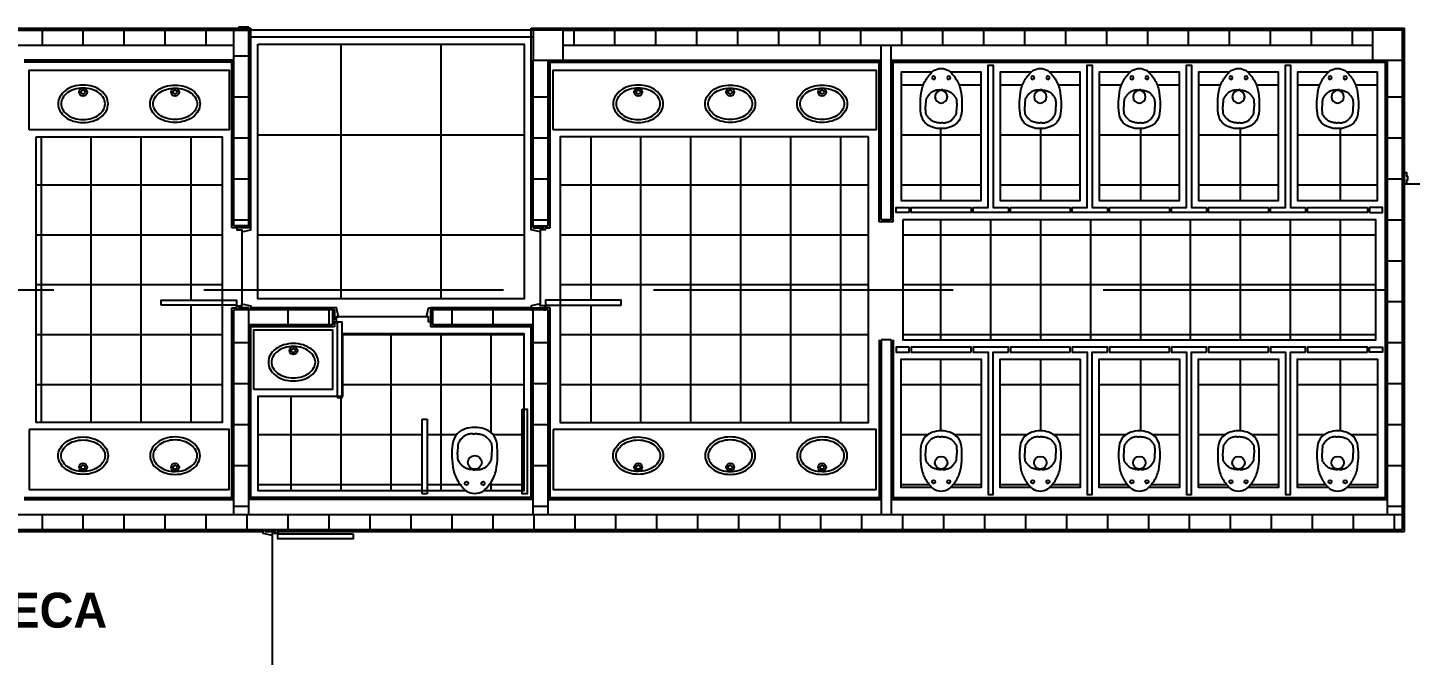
# Model space of a CAD drawing. Extents: x 2217 to 2324, y 363 to 419.
# Drawn here: x 2279.86 to 2293.7, y 370.79 to 377.07 of the extents above; entities that cross this region are included whole.
import ezdxf

# ---------------------------------------------------------------- set-up
doc = ezdxf.new("R2010")
doc.units = 0
doc.header["$LTSCALE"] = 12
doc.header["$MEASUREMENT"] = 0
doc.linetypes.add('HIDDEN', pattern=[0.375, 0.25, -0.125])
doc.layers.get('0').update_dxf_attribs({"linetype": 'CONTINUOUS'})
for name, color, linetype in [('10-SANITARIOS', 2, 'CONTINUOUS'), ('ANAQUELES', 2, 'CONTINUOUS'), ('ESTRUCTURA', 7, 'CONTINUOUS'), ('MURO-INT', 4, 'CONTINUOUS'), ('NOMBRES3', 3, 'CONTINUOUS'), ('PROYECCIÓN', 4, 'HIDDEN'), ('PUERTAS', 2, 'CONTINUOUS'), ('SOLADO', 8, 'CONTINUOUS'), ('TABIQUES', 2, 'CONTINUOUS')]:
    doc.layers.add(name, color=color, linetype=linetype)
doc.styles.add('NOMBRES3', font='cityb___.ttf')
pattern_1 = [(90, (0, 0), (-0.41, 3e-17), [])]

# ---------------------------------------------------------------- blocks, each defined once
blk = doc.blocks.new('SAPLS507')
blk.add_lwpolyline([(0, -0.585, 0.193023), (0.137, -0.535, 0.145572), (0.172, -0.456, 0.077711), (0.165, -0.255, 0.087544), (0.125, -0.161, 0.055228), (0.065, -0.091, 0.090627), (0, -0.072, 0.091051), (-0.065, -0.091, 0.055228), (-0.126, -0.161, 0.087544), (-0.165, -0.255, 0.077711), (-0.172, -0.456, 0.145572), (-0.137, -0.535, 0.193023), (0, -0.585, 61.25604)], format="xyb", close=True)
at = {"color": 30}
for points in [[(-0.015, -0.256), (-0.033, -0.258, 0.028747), (-0.061, -0.265, 0.052421), (-0.075, -0.272, 0.050041), (-0.092, -0.284, 0.040538), (-0.109, -0.303, 0.036304), (-0.124, -0.325, 0.08346), (-0.129, -0.336, 0.024812), (-0.13, -0.346, 0.009631), (-0.132, -0.373, 0.014344), (-0.132, -0.382, 0.009208), (-0.132, -0.396)], [(0.015, -0.256), (0.033, -0.258, -0.028747), (0.061, -0.265, -0.052421), (0.075, -0.272, -0.050041), (0.092, -0.284, -0.040538), (0.109, -0.303, -0.036304), (0.125, -0.325, -0.08346), (0.129, -0.336, -0.024812), (0.13, -0.346, -0.009631), (0.132, -0.373, -0.014344), (0.133, -0.382, -0.009208), (0.132, -0.396)], [(-0.015, -0.536), (-0.033, -0.535, -0.028747), (-0.061, -0.527, -0.052421), (-0.075, -0.521, -0.050041), (-0.092, -0.508, -0.040538), (-0.109, -0.49, -0.036304), (-0.124, -0.468, -0.08346), (-0.129, -0.457, -0.024812), (-0.13, -0.446, -0.009631), (-0.132, -0.42, -0.014344), (-0.132, -0.411, -0.009208), (-0.132, -0.396)], [(0.015, -0.536), (0.033, -0.535, 0.028747), (0.061, -0.527, 0.052421), (0.075, -0.521, 0.050041), (0.092, -0.508, 0.040538), (0.109, -0.49, 0.036304), (0.125, -0.468, 0.08346), (0.129, -0.457, 0.024812), (0.13, -0.446, 0.009631), (0.132, -0.42, 0.014344), (0.133, -0.411, 0.009208), (0.132, -0.396)]]:
    blk.add_lwpolyline(points, format="xyb", dxfattribs=at)
for points in [[(-0.015, -0.256), (0, -0.256)], [(0.015, -0.256), (0, -0.256)], [(-0.015, -0.536), (0, -0.536)], [(0.015, -0.536), (0, -0.536)]]:
    blk.add_lwpolyline(points, dxfattribs=at)
for centre, radius in [((-0.064, -0.152), 0.0141), ((0.064, -0.152), 0.0141), ((0, -0.314), 0.0535)]:
    blk.add_circle(centre, radius, dxfattribs=at)
blk = doc.blocks.new('P80I')
at = {"layer": 'PUERTAS'}
blk.add_line((0.78, 0.02), (0.02, 0.02), dxfattribs=at)
for points in [[(0.025, 0.83), (0.075, 0.83), (0.075, 0.075), (0.025, 0.075)], [(-0.02, -0.05), (0, -0.05), (0, 0.05), (-0.02, 0.05), (-0.02, 0.07), (0.02, 0.07), (0.02, 0.02), (0.04, 0.02), (0.02, -0.07), (-0.02, -0.07)], [(0.82, -0.05), (0.8, -0.05), (0.8, 0.05), (0.82, 0.05), (0.82, 0.07), (0.78, 0.07), (0.78, 0.02), (0.76, 0.02), (0.78, -0.07), (0.82, -0.07)]]:
    blk.add_lwpolyline(points, close=True, dxfattribs=at)
blk.add_circle((0.02, 0.075), 0.005, dxfattribs=at)

msp = doc.modelspace()

# ---------------------------------------------------------------- hatches: boundary and pattern name
at = {"layer": 'MURO-INT'}
h = msp.add_hatch(dxfattribs=at)
h.set_pattern_fill('_U', color=2, scale=0.41, style=0, pattern_type=0)
h.set_pattern_definition([(0, (0, 0), (0, 0.41), [])])
h.paths.add_polyline_path([(2293.621, 376.749), (2293.471, 376.749), (2293.471, 372.199), (2293.621, 372.199)])
h.paths.add_polyline_path([(2285.071, 376.749), (2284.921, 376.749), (2284.921, 375.089), (2285.071, 375.089)])
h.paths.add_polyline_path([(2285.071, 374.249), (2284.921, 374.249), (2284.921, 372.199), (2285.071, 372.199)])
h.paths.add_polyline_path([(2282.078, 377.049), (2281.928, 377.049), (2281.928, 375.089), (2282.078, 375.089)])
h.paths.add_polyline_path([(2282.078, 374.249), (2281.928, 374.249), (2281.928, 372.199), (2282.078, 372.199)])
h.paths.add_polyline_path([(2276.746, 376.749), (2276.596, 376.749), (2276.596, 372.199), (2276.746, 372.199)])
h = msp.add_hatch(dxfattribs=at)
h.set_pattern_fill('_U', color=2, scale=0.41, angle=90, style=0, pattern_type=0)
h.set_pattern_definition(pattern_1)
h.paths.add_polyline_path([(2281.928, 377.049), (2276.821, 377.049), (2276.821, 376.899), (2281.928, 376.899)])
h = msp.add_hatch(dxfattribs=at)
h.set_pattern_fill('_U', color=2, scale=0.41, angle=90, style=0, pattern_type=0)
h.set_pattern_definition([(270, (16.8, 753.7983), (-0.41, -3e-17), [])])
h.paths.add_polyline_path([(2293.321, 376.899), (2285.221, 376.899), (2285.221, 377.049), (2289.405, 377.049), (2293.321, 377.049)])
h = msp.add_hatch(dxfattribs=at)
h.set_pattern_fill('_U', color=2, scale=0.41, angle=90, style=0, pattern_type=0)
h.set_pattern_definition(pattern_1)
h.paths.add_polyline_path([(2284.921, 374.249), (2284.901, 374.249), (2283.915, 374.249), (2283.915, 374.099), (2284.921, 374.099)])
h.paths.add_polyline_path([(2282.915, 374.249), (2282.078, 374.249), (2282.078, 374.099), (2282.915, 374.099)])
h = msp.add_hatch(dxfattribs=at)
h.set_pattern_fill('_U', color=2, scale=0.41, angle=90, style=0, pattern_type=0)
h.set_pattern_definition(pattern_1)
h.paths.add_polyline_path([(2293.621, 372.199), (2276.596, 372.199), (2276.596, 372.049), (2282.221, 372.049), (2282.221, 372.079), (2282.321, 372.079), (2282.321, 372.049), (2282.991, 372.049), (2293.621, 372.049)])
at = {"layer": 'SOLADO'}
h = msp.add_hatch(dxfattribs=at)
h.set_pattern_fill('_U', color=256, angle=90, style=0, double=1, pattern_type=0)
h.set_pattern_definition([(90, (0, 0), (-1, 6e-17), []), (180, (0, 0), (-1e-16, -1), [])])
h.paths.add_polyline_path([(2284.831, 376.909), (2282.168, 376.909), (2282.168, 374.359), (2284.831, 374.359)])
h = msp.add_hatch(dxfattribs=at)
h.set_pattern_fill('_U', color=256, scale=0.5, angle=90, style=0, double=1, pattern_type=0)
h.set_pattern_definition([(90, (0, 0), (-0.5, 3e-17), []), (180, (0, 0), (-6e-17, -0.5), [])])
h.paths.add_polyline_path([(2278.64, 373.754), (2277.838, 373.754), (2277.838, 372.469), (2278.147, 372.469, -0.044292), (2278.091, 372.536, -0.087544), (2278.045, 372.647, -0.076518), (2278.036, 372.88, -0.150805), (2278.078, 372.976, -0.192995), (2278.239, 373.035, -0.192995), (2278.4, 372.976, -0.150805), (2278.442, 372.88, -0.076518), (2278.433, 372.647, -0.087544), (2278.387, 372.536, -0.044292), (2278.331, 372.469), (2278.64, 372.469)])
h.paths.add_polyline_path([(2277.648, 373.754), (2276.846, 373.754), (2276.846, 372.469), (2277.155, 372.469, -0.044292), (2277.1, 372.536, -0.087544), (2277.053, 372.647, -0.076518), (2277.044, 372.88, -0.150805), (2277.086, 372.976, -0.192995), (2277.247, 373.035, -0.192995), (2277.409, 372.976, -0.150805), (2277.45, 372.88, -0.076518), (2277.442, 372.647, -0.087544), (2277.395, 372.536, -0.044292), (2277.339, 372.469), (2277.648, 372.469)])
h.paths.add_polyline_path([(2279.631, 373.754), (2278.83, 373.754), (2278.83, 372.469), (2279.138, 372.469, -0.044292), (2279.083, 372.536, -0.087544), (2279.036, 372.647, -0.076518), (2279.028, 372.88, -0.150805), (2279.069, 372.976, -0.192995), (2279.231, 373.035, -0.192995), (2279.392, 372.976, -0.150805), (2279.433, 372.88, -0.076518), (2279.425, 372.647, -0.087544), (2279.378, 372.536, -0.044292), (2279.323, 372.469), (2279.631, 372.469)])
h.paths.add_polyline_path([(2281.808, 374.294), (2281.198, 374.294), (2281.198, 374.344), (2281.808, 374.344), (2281.808, 375.979), (2279.948, 375.979), (2279.948, 373.119), (2281.808, 373.119)])
h.paths.add_polyline_path([(2284.831, 374.009), (2283.015, 374.009), (2283.015, 373.369), (2282.96, 373.369), (2282.96, 373.379), (2282.168, 373.379), (2282.168, 372.439), (2283.812, 372.439), (2283.812, 373.152), (2283.862, 373.152), (2283.862, 372.439), (2284.245, 372.439, -0.050532), (2284.174, 372.522, -0.087544), (2284.123, 372.644, -0.076518), (2284.114, 372.901, -0.150805), (2284.159, 373.007, -0.192995), (2284.337, 373.071, -0.192995), (2284.514, 373.007, -0.150805), (2284.56, 372.901, -0.076518), (2284.55, 372.644, -0.087544), (2284.499, 372.522, -0.050532), (2284.428, 372.439), (2284.812, 372.439), (2284.812, 373.252), (2284.831, 373.252)])
h.paths.add_polyline_path([(2288.276, 375.979), (2285.191, 375.979), (2285.191, 374.344), (2285.801, 374.344), (2285.801, 374.294), (2285.191, 374.294), (2285.191, 373.119), (2288.276, 373.119)])
h.paths.add_polyline_path([(2293.351, 375.154), (2288.623, 375.154), (2288.623, 373.944), (2293.351, 373.944)])
h.paths.add_polyline_path([(2289.405, 376.629), (2289.096, 376.629, -0.044292), (2289.152, 376.562, -0.087544), (2289.198, 376.451, -0.076518), (2289.207, 376.218, -0.150805), (2289.165, 376.122, -0.192995), (2289.004, 376.063, -0.192995), (2288.843, 376.122, -0.150805), (2288.801, 376.218, -0.076518), (2288.81, 376.451, -0.087544), (2288.856, 376.562, -0.044292), (2288.912, 376.629), (2288.603, 376.629), (2288.603, 375.344), (2289.405, 375.344)])
h.paths.add_polyline_path([(2290.396, 376.629), (2290.088, 376.629, -0.044292), (2290.143, 376.562, -0.087544), (2290.19, 376.451, -0.076518), (2290.199, 376.218, -0.150805), (2290.157, 376.122, -0.192995), (2289.996, 376.063, -0.192995), (2289.834, 376.122, -0.150805), (2289.793, 376.218, -0.076518), (2289.801, 376.451, -0.087544), (2289.848, 376.562, -0.044292), (2289.904, 376.629), (2289.595, 376.629), (2289.595, 375.344), (2290.396, 375.344)])
h.paths.add_polyline_path([(2291.388, 376.629), (2291.079, 376.629, -0.044292), (2291.135, 376.562, -0.087544), (2291.182, 376.451, -0.076518), (2291.19, 376.218, -0.150805), (2291.149, 376.122, -0.192995), (2290.987, 376.063, -0.192995), (2290.826, 376.122, -0.150805), (2290.784, 376.218, -0.076518), (2290.793, 376.451, -0.087544), (2290.84, 376.562, -0.044292), (2290.895, 376.629), (2290.586, 376.629), (2290.586, 375.344), (2291.388, 375.344)])
h.paths.add_polyline_path([(2292.38, 376.629), (2292.071, 376.629, -0.044292), (2292.127, 376.562, -0.087544), (2292.173, 376.451, -0.076518), (2292.182, 376.218, -0.150805), (2292.14, 376.122, -0.192995), (2291.979, 376.063, -0.192995), (2291.818, 376.122, -0.150805), (2291.776, 376.218, -0.076518), (2291.785, 376.451, -0.087544), (2291.831, 376.562, -0.044292), (2291.887, 376.629), (2291.578, 376.629), (2291.578, 375.344), (2292.38, 375.344)])
h.paths.add_polyline_path([(2293.371, 376.629), (2293.063, 376.629, -0.044292), (2293.118, 376.562, -0.087544), (2293.165, 376.451, -0.076518), (2293.174, 376.218, -0.150805), (2293.132, 376.122, -0.192995), (2292.971, 376.063, -0.192995), (2292.809, 376.122, -0.150805), (2292.768, 376.218, -0.076518), (2292.776, 376.451, -0.087544), (2292.823, 376.562, -0.044292), (2292.879, 376.629), (2292.57, 376.629), (2292.57, 375.344), (2293.371, 375.344)])
h.paths.add_polyline_path([(2292.38, 373.754), (2291.578, 373.754), (2291.578, 372.469), (2291.887, 372.469, -0.044292), (2291.831, 372.536, -0.087544), (2291.785, 372.647, -0.076518), (2291.776, 372.88, -0.150805), (2291.818, 372.976, -0.192995), (2291.979, 373.035, -0.192995), (2292.14, 372.976, -0.150805), (2292.182, 372.88, -0.076518), (2292.173, 372.647, -0.087544), (2292.127, 372.536, -0.044292), (2292.071, 372.469), (2292.38, 372.469)])
h.paths.add_polyline_path([(2293.371, 373.754), (2292.57, 373.754), (2292.57, 372.469), (2292.879, 372.469, -0.044292), (2292.823, 372.536, -0.087544), (2292.776, 372.647, -0.076518), (2292.768, 372.88, -0.150805), (2292.809, 372.976, -0.192995), (2292.971, 373.035, -0.192995), (2293.132, 372.976, -0.150805), (2293.174, 372.88, -0.076518), (2293.165, 372.647, -0.087544), (2293.118, 372.536, -0.044292), (2293.063, 372.469), (2293.371, 372.469)])
h.paths.add_polyline_path([(2291.388, 373.754), (2290.586, 373.754), (2290.586, 372.469), (2290.895, 372.469, -0.044292), (2290.84, 372.536, -0.087544), (2290.793, 372.647, -0.076518), (2290.784, 372.88, -0.150805), (2290.826, 372.976, -0.192995), (2290.987, 373.035, -0.192995), (2291.149, 372.976, -0.150805), (2291.19, 372.88, -0.076518), (2291.182, 372.647, -0.087544), (2291.135, 372.536, -0.044292), (2291.079, 372.469), (2291.388, 372.469)])
h.paths.add_polyline_path([(2290.396, 373.754), (2289.595, 373.754), (2289.595, 372.469), (2289.904, 372.469, -0.044292), (2289.848, 372.536, -0.087544), (2289.801, 372.647, -0.076518), (2289.793, 372.88, -0.150805), (2289.834, 372.976, -0.192995), (2289.996, 373.035, -0.192995), (2290.157, 372.976, -0.150805), (2290.199, 372.88, -0.076518), (2290.19, 372.647, -0.087544), (2290.143, 372.536, -0.044292), (2290.088, 372.469), (2290.396, 372.469)])
h.paths.add_polyline_path([(2289.405, 373.754), (2288.603, 373.754), (2288.603, 372.469), (2288.912, 372.469, -0.044292), (2288.856, 372.536, -0.087544), (2288.81, 372.647, -0.076518), (2288.801, 372.88, -0.150805), (2288.843, 372.976, -0.192995), (2289.004, 373.035, -0.192995), (2289.165, 372.976, -0.150805), (2289.207, 372.88, -0.076518), (2289.198, 372.647, -0.087544), (2289.152, 372.536, -0.044292), (2289.096, 372.469), (2289.405, 372.469)])

# ---------------------------------------------------------------- linework, layer by layer
at = {"color": 30}
for points in [[(2280.418, 376.469, 0.075373), (2280.328, 376.455, 0.085733), (2280.259, 376.42, 0.106084), (2280.212, 376.365, 0.12693), (2280.198, 376.311, 0.12693), (2280.212, 376.257, 0.106084), (2280.259, 376.203, 0.085733), (2280.328, 376.167, 0.075373), (2280.418, 376.154, 0.075373), (2280.508, 376.167, 0.085733), (2280.577, 376.203, 0.106084), (2280.624, 376.257, 0.12693), (2280.638, 376.311, 0.12693), (2280.624, 376.365, 0.106084), (2280.577, 376.42, 0.085733), (2280.508, 376.455, 0.075373)], [(2281.339, 376.469, -0.075373), (2281.428, 376.455, -0.085733), (2281.497, 376.42, -0.106084), (2281.545, 376.365, -0.12693), (2281.559, 376.311, -0.12693), (2281.545, 376.257, -0.106084), (2281.497, 376.203, -0.085733), (2281.428, 376.167, -0.075373), (2281.339, 376.154, -0.075373), (2281.249, 376.167, -0.085733), (2281.18, 376.203, -0.106084), (2281.132, 376.257, -0.12693), (2281.118, 376.311, -0.12693), (2281.132, 376.365, -0.106084), (2281.18, 376.42, -0.085733), (2281.249, 376.455, -0.075373)], [(2285.973, 376.469, 0.075373), (2285.883, 376.455, 0.085733), (2285.814, 376.42, 0.106084), (2285.766, 376.365, 0.12693), (2285.752, 376.311, 0.12693), (2285.766, 376.257, 0.106084), (2285.814, 376.203, 0.085733), (2285.883, 376.167, 0.075373), (2285.973, 376.154, 0.075373), (2286.062, 376.167, 0.085733), (2286.131, 376.203, 0.106084), (2286.179, 376.257, 0.12693), (2286.193, 376.311, 0.12693), (2286.179, 376.365, 0.106084), (2286.131, 376.42, 0.085733), (2286.062, 376.455, 0.075373)], [(2286.893, 376.469, -0.075373), (2286.983, 376.455, -0.085733), (2287.052, 376.42, -0.106084), (2287.099, 376.365, -0.12693), (2287.113, 376.311, -0.12693), (2287.099, 376.257, -0.106084), (2287.052, 376.203, -0.085733), (2286.983, 376.167, -0.075373), (2286.893, 376.154, -0.075373), (2286.803, 376.167, -0.085733), (2286.734, 376.203, -0.106084), (2286.687, 376.257, -0.12693), (2286.673, 376.311, -0.12693), (2286.687, 376.365, -0.106084), (2286.734, 376.42, -0.085733), (2286.803, 376.455, -0.075373)], [(2287.813, 376.469, -0.075373), (2287.903, 376.455, -0.085733), (2287.972, 376.42, -0.106084), (2288.02, 376.365, -0.12693), (2288.034, 376.311, -0.12693), (2288.02, 376.257, -0.106084), (2287.972, 376.203, -0.085733), (2287.903, 376.167, -0.075373), (2287.813, 376.154, -0.075373), (2287.724, 376.167, -0.085733), (2287.654, 376.203, -0.106084), (2287.607, 376.257, -0.12693), (2287.593, 376.311, -0.12693), (2287.607, 376.365, -0.106084), (2287.654, 376.42, -0.085733), (2287.724, 376.455, -0.075373)], [(2282.522, 373.881, 0.075373), (2282.432, 373.868, 0.085733), (2282.363, 373.832, 0.106084), (2282.316, 373.778, 0.12693), (2282.302, 373.724, 0.12693), (2282.316, 373.669, 0.106084), (2282.363, 373.615, 0.085733), (2282.432, 373.58, 0.075373), (2282.522, 373.566, 0.075373), (2282.612, 373.58, 0.085733), (2282.681, 373.615, 0.106084), (2282.728, 373.669, 0.12693), (2282.742, 373.724, 0.12693), (2282.728, 373.778, 0.106084), (2282.681, 373.832, 0.085733), (2282.612, 373.868, 0.075373)], [(2280.418, 372.63, -0.075373), (2280.328, 372.643, -0.085733), (2280.259, 372.679, -0.106084), (2280.212, 372.733, -0.12693), (2280.198, 372.787, -0.12693), (2280.212, 372.841, -0.106084), (2280.259, 372.896, -0.085733), (2280.328, 372.931, -0.075373), (2280.418, 372.945, -0.075373), (2280.508, 372.931, -0.085733), (2280.577, 372.896, -0.106084), (2280.624, 372.841, -0.12693), (2280.638, 372.787, -0.12693), (2280.624, 372.733, -0.106084), (2280.577, 372.679, -0.085733), (2280.508, 372.643, -0.075373)], [(2281.339, 372.63, 0.075373), (2281.428, 372.643, 0.085733), (2281.497, 372.679, 0.106084), (2281.545, 372.733, 0.12693), (2281.559, 372.787, 0.12693), (2281.545, 372.841, 0.106084), (2281.497, 372.896, 0.085733), (2281.428, 372.931, 0.075373), (2281.339, 372.945, 0.075373), (2281.249, 372.931, 0.085733), (2281.18, 372.896, 0.106084), (2281.132, 372.841, 0.12693), (2281.118, 372.787, 0.12693), (2281.132, 372.733, 0.106084), (2281.18, 372.679, 0.085733), (2281.249, 372.643, 0.075373)], [(2285.973, 372.63, -0.075373), (2285.883, 372.643, -0.085733), (2285.814, 372.679, -0.106084), (2285.766, 372.733, -0.12693), (2285.752, 372.787, -0.12693), (2285.766, 372.841, -0.106084), (2285.814, 372.896, -0.085733), (2285.883, 372.931, -0.075373), (2285.973, 372.945, -0.075373), (2286.062, 372.931, -0.085733), (2286.131, 372.896, -0.106084), (2286.179, 372.841, -0.12693), (2286.193, 372.787, -0.12693), (2286.179, 372.733, -0.106084), (2286.131, 372.679, -0.085733), (2286.062, 372.643, -0.075373)], [(2286.893, 372.63, 0.075373), (2286.983, 372.643, 0.085733), (2287.052, 372.679, 0.106084), (2287.099, 372.733, 0.12693), (2287.113, 372.787, 0.12693), (2287.099, 372.841, 0.106084), (2287.052, 372.896, 0.085733), (2286.983, 372.931, 0.075373), (2286.893, 372.945, 0.075373), (2286.803, 372.931, 0.085733), (2286.734, 372.896, 0.106084), (2286.687, 372.841, 0.12693), (2286.673, 372.787, 0.12693), (2286.687, 372.733, 0.106084), (2286.734, 372.679, 0.085733), (2286.803, 372.643, 0.075373)], [(2287.813, 372.63, 0.075373), (2287.903, 372.643, 0.085733), (2287.972, 372.679, 0.106084), (2288.02, 372.733, 0.12693), (2288.034, 372.787, 0.12693), (2288.02, 372.841, 0.106084), (2287.972, 372.896, 0.085733), (2287.903, 372.931, 0.075373), (2287.813, 372.945, 0.075373), (2287.724, 372.931, 0.085733), (2287.654, 372.896, 0.106084), (2287.607, 372.841, 0.12693), (2287.593, 372.787, 0.12693), (2287.607, 372.733, 0.106084), (2287.654, 372.679, 0.085733), (2287.724, 372.643, 0.075373)]]:
    msp.add_lwpolyline(points, format="xyb", close=True, dxfattribs=at)
for centre, radius in [((2280.418, 376.428), 0.04), ((2281.339, 376.428), 0.04), ((2285.973, 376.428), 0.04), ((2286.893, 376.428), 0.04), ((2287.813, 376.428), 0.04), ((2280.418, 376.428), 0.02), ((2281.339, 376.428), 0.02), ((2285.973, 376.428), 0.02), ((2286.893, 376.428), 0.02), ((2287.813, 376.428), 0.02), ((2282.522, 373.84), 0.04), ((2282.522, 373.84), 0.02), ((2280.418, 372.671), 0.04), ((2280.418, 372.671), 0.02), ((2281.339, 372.671), 0.04), ((2281.339, 372.671), 0.02), ((2285.973, 372.671), 0.04), ((2285.973, 372.671), 0.02), ((2286.893, 372.671), 0.04), ((2286.893, 372.671), 0.02), ((2287.813, 372.671), 0.04), ((2287.813, 372.671), 0.02)]:
    msp.add_circle(centre, radius, dxfattribs=at)
at = {"layer": '10-SANITARIOS'}
for points in [[(2280.418, 376.499, 0.075373), (2280.319, 376.484, 0.085733), (2280.241, 376.444, 0.106084), (2280.186, 376.38, 0.12693), (2280.168, 376.311, 0.12693), (2280.186, 376.242, 0.106084), (2280.241, 376.178, 0.085733), (2280.319, 376.139, 0.075373), (2280.418, 376.124, 0.075373), (2280.517, 376.139, 0.085733), (2280.595, 376.178, 0.106084), (2280.651, 376.242, 0.12693), (2280.668, 376.311, 0.12693), (2280.651, 376.38, 0.106084), (2280.595, 376.444, 0.085733), (2280.517, 376.484, 0.075373)], [(2281.339, 376.499, -0.075373), (2281.437, 376.484, -0.085733), (2281.515, 376.444, -0.106084), (2281.571, 376.38, -0.12693), (2281.589, 376.311, -0.12693), (2281.571, 376.242, -0.106084), (2281.515, 376.178, -0.085733), (2281.437, 376.139, -0.075373), (2281.339, 376.124, -0.075373), (2281.24, 376.139, -0.085733), (2281.162, 376.178, -0.106084), (2281.106, 376.242, -0.12693), (2281.088, 376.311, -0.12693), (2281.106, 376.38, -0.106084), (2281.162, 376.444, -0.085733), (2281.24, 376.484, -0.075373)], [(2285.973, 376.499, 0.075373), (2285.874, 376.484, 0.085733), (2285.796, 376.444, 0.106084), (2285.74, 376.38, 0.12693), (2285.722, 376.311, 0.12693), (2285.74, 376.242, 0.106084), (2285.796, 376.178, 0.085733), (2285.874, 376.139, 0.075373), (2285.973, 376.124, 0.075373), (2286.071, 376.139, 0.085733), (2286.149, 376.178, 0.106084), (2286.205, 376.242, 0.12693), (2286.223, 376.311, 0.12693), (2286.205, 376.38, 0.106084), (2286.149, 376.444, 0.085733), (2286.071, 376.484, 0.075373)], [(2286.893, 376.499, -0.075373), (2286.992, 376.484, -0.085733), (2287.07, 376.444, -0.106084), (2287.125, 376.38, -0.12693), (2287.143, 376.311, -0.12693), (2287.125, 376.242, -0.106084), (2287.07, 376.178, -0.085733), (2286.992, 376.139, -0.075373), (2286.893, 376.124, -0.075373), (2286.794, 376.139, -0.085733), (2286.716, 376.178, -0.106084), (2286.66, 376.242, -0.12693), (2286.643, 376.311, -0.12693), (2286.66, 376.38, -0.106084), (2286.716, 376.444, -0.085733), (2286.794, 376.484, -0.075373)], [(2287.813, 376.499, -0.075373), (2287.912, 376.484, -0.085733), (2287.99, 376.444, -0.106084), (2288.046, 376.38, -0.12693), (2288.064, 376.311, -0.12693), (2288.046, 376.242, -0.106084), (2287.99, 376.178, -0.085733), (2287.912, 376.139, -0.075373), (2287.813, 376.124, -0.075373), (2287.715, 376.139, -0.085733), (2287.636, 376.178, -0.106084), (2287.581, 376.242, -0.12693), (2287.563, 376.311, -0.12693), (2287.581, 376.38, -0.106084), (2287.636, 376.444, -0.085733), (2287.715, 376.484, -0.075373)], [(2282.522, 373.911, 0.075373), (2282.423, 373.896, 0.085733), (2282.345, 373.856, 0.106084), (2282.289, 373.793, 0.12693), (2282.272, 373.724, 0.12693), (2282.289, 373.655, 0.106084), (2282.345, 373.591, 0.085733), (2282.423, 373.551, 0.075373), (2282.522, 373.536, 0.075373), (2282.621, 373.551, 0.085733), (2282.699, 373.591, 0.106084), (2282.754, 373.655, 0.12693), (2282.772, 373.724, 0.12693), (2282.754, 373.793, 0.106084), (2282.699, 373.856, 0.085733), (2282.621, 373.896, 0.075373)], [(2280.418, 372.6, -0.075373), (2280.319, 372.615, -0.085733), (2280.241, 372.655, -0.106084), (2280.186, 372.718, -0.12693), (2280.168, 372.787, -0.12693), (2280.186, 372.856, -0.106084), (2280.241, 372.92, -0.085733), (2280.319, 372.96, -0.075373), (2280.418, 372.975, -0.075373), (2280.517, 372.96, -0.085733), (2280.595, 372.92, -0.106084), (2280.651, 372.856, -0.12693), (2280.668, 372.787, -0.12693), (2280.651, 372.718, -0.106084), (2280.595, 372.655, -0.085733), (2280.517, 372.615, -0.075373)], [(2281.339, 372.6, 0.075373), (2281.437, 372.615, 0.085733), (2281.515, 372.655, 0.106084), (2281.571, 372.718, 0.12693), (2281.589, 372.787, 0.12693), (2281.571, 372.856, 0.106084), (2281.515, 372.92, 0.085733), (2281.437, 372.96, 0.075373), (2281.339, 372.975, 0.075373), (2281.24, 372.96, 0.085733), (2281.162, 372.92, 0.106084), (2281.106, 372.856, 0.12693), (2281.088, 372.787, 0.12693), (2281.106, 372.718, 0.106084), (2281.162, 372.655, 0.085733), (2281.24, 372.615, 0.075373)], [(2285.973, 372.6, -0.075373), (2285.874, 372.615, -0.085733), (2285.796, 372.655, -0.106084), (2285.74, 372.718, -0.12693), (2285.722, 372.787, -0.12693), (2285.74, 372.856, -0.106084), (2285.796, 372.92, -0.085733), (2285.874, 372.96, -0.075373), (2285.973, 372.975, -0.075373), (2286.071, 372.96, -0.085733), (2286.149, 372.92, -0.106084), (2286.205, 372.856, -0.12693), (2286.223, 372.787, -0.12693), (2286.205, 372.718, -0.106084), (2286.149, 372.655, -0.085733), (2286.071, 372.615, -0.075373)], [(2286.893, 372.6, 0.075373), (2286.992, 372.615, 0.085733), (2287.07, 372.655, 0.106084), (2287.125, 372.718, 0.12693), (2287.143, 372.787, 0.12693), (2287.125, 372.856, 0.106084), (2287.07, 372.92, 0.085733), (2286.992, 372.96, 0.075373), (2286.893, 372.975, 0.075373), (2286.794, 372.96, 0.085733), (2286.716, 372.92, 0.106084), (2286.66, 372.856, 0.12693), (2286.643, 372.787, 0.12693), (2286.66, 372.718, 0.106084), (2286.716, 372.655, 0.085733), (2286.794, 372.615, 0.075373)], [(2287.813, 372.6, 0.075373), (2287.912, 372.615, 0.085733), (2287.99, 372.655, 0.106084), (2288.046, 372.718, 0.12693), (2288.064, 372.787, 0.12693), (2288.046, 372.856, 0.106084), (2287.99, 372.92, 0.085733), (2287.912, 372.96, 0.075373), (2287.813, 372.975, 0.075373), (2287.715, 372.96, 0.085733), (2287.636, 372.92, 0.106084), (2287.581, 372.856, 0.12693), (2287.563, 372.787, 0.12693), (2287.581, 372.718, 0.106084), (2287.636, 372.655, 0.085733), (2287.715, 372.615, 0.075373)]]:
    msp.add_lwpolyline(points, format="xyb", close=True, dxfattribs=at)
at = {"layer": 'ANAQUELES'}
msp.add_lwpolyline([(2282.128, 373.449), (2282.128, 374.049), (2282.915, 374.049), (2282.915, 373.449)], close=True, dxfattribs=at)
at = {"layer": 'ESTRUCTURA'}
for points in [[(2284.921, 376.749), (2285.221, 376.749), (2285.221, 377.049), (2284.921, 377.049)], [(2293.321, 376.749), (2293.621, 376.749), (2293.621, 377.049), (2293.321, 377.049)]]:
    msp.add_lwpolyline(points, close=True, dxfattribs=at)
at = {"layer": 'MURO-INT', "color": 8}
for p, q in [((2276.671, 377.069), (2282.098, 377.069)), ((2282.098, 375.089), (2282.098, 377.069)), ((2284.901, 377.069), (2293.641, 377.069)), ((2284.901, 375.089), (2284.901, 377.069)), ((2293.641, 375.625), (2293.641, 377.069)), ((2281.908, 375.069), (2281.908, 376.749)), ((2285.091, 375.069), (2285.091, 376.749)), ((2288.383, 375.129), (2288.383, 376.749)), ((2288.523, 375.129), (2288.523, 376.749)), ((2293.451, 372.349), (2293.451, 376.749)), ((2281.928, 376.729), (2279.828, 376.729)), ((2285.071, 376.729), (2288.403, 376.729)), ((2288.503, 376.729), (2293.471, 376.729)), ((2293.641, 372.029), (2293.641, 375.625)), ((2288.523, 375.129), (2288.383, 375.129)), ((2281.958, 375.069), (2281.908, 375.069)), ((2285.041, 375.069), (2285.091, 375.069)), ((2281.908, 372.349), (2281.908, 374.269)), ((2281.908, 374.269), (2281.958, 374.269)), ((2282.935, 374.269), (2282.098, 374.269)), ((2284.901, 374.269), (2283.895, 374.269)), ((2285.091, 374.269), (2285.041, 374.269)), ((2285.091, 372.349), (2285.091, 374.269)), ((2282.935, 374.129), (2282.935, 374.079)), ((2283.895, 374.129), (2283.895, 374.079)), ((2282.935, 374.079), (2282.078, 374.079)), ((2282.098, 372.349), (2282.098, 374.099)), ((2284.921, 374.079), (2283.895, 374.079)), ((2284.901, 372.349), (2284.901, 374.099)), ((2288.383, 373.949), (2288.383, 372.349)), ((2288.523, 373.949), (2288.523, 372.349)), ((2279.828, 372.369), (2281.928, 372.369)), ((2284.921, 372.369), (2282.078, 372.369)), ((2285.071, 372.369), (2288.403, 372.369)), ((2288.503, 372.369), (2293.471, 372.369)), ((2276.576, 372.029), (2282.221, 372.029)), ((2282.361, 372.029), (2293.641, 372.029))]:
    msp.add_line(p, q, dxfattribs=at)
at = {"layer": 'MURO-INT'}
for p, q in [((2276.821, 377.049), (2282.078, 377.049)), ((2281.928, 375.089), (2281.928, 377.049)), ((2282.078, 375.089), (2282.078, 377.049)), ((2285.221, 377.049), (2293.321, 377.049)), ((2293.621, 372.049), (2293.621, 377.049)), ((2276.821, 376.899), (2281.928, 376.899)), ((2285.221, 376.899), (2293.321, 376.899)), ((2288.403, 375.149), (2288.403, 376.899)), ((2288.503, 375.149), (2288.503, 376.899)), ((2281.928, 376.749), (2279.828, 376.749)), ((2284.921, 375.089), (2284.921, 376.749)), ((2285.071, 375.089), (2285.071, 376.749)), ((2285.221, 376.749), (2288.403, 376.749)), ((2288.503, 376.749), (2293.321, 376.749)), ((2293.471, 372.199), (2293.471, 376.749)), ((2282.078, 375.089), (2281.928, 375.089)), ((2284.921, 375.089), (2285.071, 375.089)), ((2288.503, 375.149), (2288.403, 375.149)), ((2281.928, 372.199), (2281.928, 374.249)), ((2282.915, 374.249), (2281.928, 374.249)), ((2282.078, 372.199), (2282.078, 374.249)), ((2282.915, 374.249), (2282.915, 374.099)), ((2285.071, 374.249), (2283.915, 374.249)), ((2283.915, 374.249), (2283.915, 374.099)), ((2284.921, 372.199), (2284.921, 374.249)), ((2285.071, 372.199), (2285.071, 374.249)), ((2282.915, 374.099), (2282.078, 374.099)), ((2284.921, 374.099), (2283.915, 374.099)), ((2288.503, 373.949), (2288.403, 373.949)), ((2288.403, 373.949), (2288.403, 372.199)), ((2288.503, 373.949), (2288.503, 372.199)), ((2279.828, 372.349), (2281.928, 372.349)), ((2284.921, 372.349), (2282.078, 372.349)), ((2285.071, 372.349), (2288.403, 372.349)), ((2288.503, 372.349), (2293.471, 372.349)), ((2276.596, 372.199), (2293.621, 372.199)), ((2276.596, 372.049), (2293.621, 372.049))]:
    msp.add_line(p, q, dxfattribs=at)
at = {"layer": 'PROYECCIÓN'}
msp.add_line((2272.625, 374.449), (2293.451, 374.449), dxfattribs=at)
at = {"layer": 'PUERTAS'}
for p, q in [((2294.821, 375.505), (2293.641, 375.505)), ((2283.875, 374.179), (2282.955, 374.179)), ((2282.311, 372.009), (2282.311, 370.589))]:
    msp.add_line(p, q, dxfattribs=at)
for points in [[(2282.078, 377.079), (2281.978, 377.079), (2281.978, 377.049), (2282.078, 377.049)], [(2282.915, 374.249), (2282.935, 374.249), (2282.935, 374.149), (2282.915, 374.149), (2282.915, 374.129), (2282.955, 374.129), (2282.955, 374.179), (2282.975, 374.179), (2282.955, 374.269), (2282.915, 374.269)], [(2283.915, 374.249), (2283.895, 374.249), (2283.895, 374.149), (2283.915, 374.149), (2283.915, 374.129), (2283.875, 374.129), (2283.875, 374.179), (2283.855, 374.179), (2283.875, 374.269), (2283.915, 374.269)], [(2282.96, 373.369), (2283.01, 373.369), (2283.01, 374.124), (2282.96, 374.124)], [(2282.241, 372.049), (2282.241, 372.029), (2282.341, 372.029), (2282.341, 372.049), (2282.361, 372.049), (2282.361, 372.009), (2282.311, 372.009), (2282.311, 371.989), (2282.221, 372.009), (2282.221, 372.049)], [(2283.121, 372.004), (2283.121, 371.954), (2282.366, 371.954), (2282.366, 372.004)]]:
    msp.add_lwpolyline(points, close=True, dxfattribs=at)
msp.add_lwpolyline([(2293.641, 375.615), (2293.641, 375.625), (2293.661, 375.625), (2293.661, 375.585), (2293.671, 375.585), (2293.671, 375.545), (2293.661, 375.545), (2293.661, 375.505), (2293.641, 375.505), (2293.641, 375.515)], dxfattribs=at)
for centre in [(2282.955, 374.124), (2282.366, 372.009)]:
    msp.add_circle(centre, 0.005, dxfattribs=at)
at = {"layer": 'SOLADO'}
for p, q in [((2284.921, 377.049), (2282.078, 377.049)), ((2284.921, 376.979), (2282.078, 376.979))]:
    msp.add_line(p, q, dxfattribs=at)
for points in [[(2282.168, 376.909), (2284.831, 376.909), (2284.831, 374.359), (2282.168, 374.359)], [(2279.948, 375.979), (2281.808, 375.979), (2281.808, 373.119), (2279.948, 373.119)], [(2288.276, 375.979), (2285.191, 375.979), (2285.191, 373.119), (2288.276, 373.119)], [(2288.623, 375.154), (2293.351, 375.154), (2293.351, 373.944), (2288.623, 373.944)]]:
    msp.add_lwpolyline(points, close=True, dxfattribs=at)
for points in [[(2288.905, 376.629), (2288.603, 376.629), (2288.603, 375.344), (2289.405, 375.344), (2289.405, 376.629), (2289.094, 376.629)], [(2289.897, 376.629), (2289.595, 376.629), (2289.595, 375.344), (2290.396, 375.344), (2290.396, 376.629), (2290.086, 376.629)], [(2290.889, 376.629), (2290.586, 376.629), (2290.586, 375.344), (2291.388, 375.344), (2291.388, 376.629), (2291.077, 376.629)], [(2291.88, 376.629), (2291.578, 376.629), (2291.578, 375.344), (2292.38, 375.344), (2292.38, 376.629), (2292.069, 376.629)], [(2292.872, 376.629), (2292.57, 376.629), (2292.57, 375.344), (2293.371, 375.344), (2293.371, 376.629), (2293.061, 376.629)], [(2284.428, 372.439), (2284.831, 372.439), (2284.831, 374.009), (2283.015, 374.009), (2283.015, 373.379), (2282.168, 373.379), (2282.168, 372.439), (2284.245, 372.439)], [(2288.905, 372.469), (2288.603, 372.469), (2288.603, 373.754), (2289.405, 373.754), (2289.405, 372.469), (2289.094, 372.469)], [(2289.897, 372.469), (2289.595, 372.469), (2289.595, 373.754), (2290.396, 373.754), (2290.396, 372.469), (2290.086, 372.469)], [(2290.889, 372.469), (2290.586, 372.469), (2290.586, 373.754), (2291.388, 373.754), (2291.388, 372.469), (2291.077, 372.469)], [(2291.88, 372.469), (2291.578, 372.469), (2291.578, 373.754), (2292.38, 373.754), (2292.38, 372.469), (2292.069, 372.469)], [(2292.872, 372.469), (2292.57, 372.469), (2292.57, 373.754), (2293.371, 373.754), (2293.371, 372.469), (2293.061, 372.469)]]:
    msp.add_lwpolyline(points, dxfattribs=at)
at = {"layer": 'TABIQUES'}
for points in [[(2279.878, 376.049), (2279.878, 376.649), (2281.878, 376.649), (2281.878, 376.049)], [(2285.121, 376.049), (2285.121, 376.649), (2288.353, 376.649), (2288.353, 376.049)], [(2289.676, 375.274), (2289.676, 375.224), (2289.324, 375.224), (2289.324, 375.274), (2289.475, 375.274), (2289.475, 376.699), (2289.525, 376.699), (2289.525, 375.274)], [(2290.667, 375.274), (2290.667, 375.224), (2290.316, 375.224), (2290.316, 375.274), (2290.466, 375.274), (2290.466, 376.699), (2290.516, 376.699), (2290.516, 375.274)], [(2291.659, 375.274), (2291.659, 375.224), (2291.307, 375.224), (2291.307, 375.274), (2291.458, 375.274), (2291.458, 376.699), (2291.508, 376.699), (2291.508, 375.274)], [(2292.651, 375.274), (2292.651, 375.224), (2292.299, 375.224), (2292.299, 375.274), (2292.45, 375.274), (2292.45, 376.699), (2292.5, 376.699), (2292.5, 375.274)], [(2288.684, 375.224), (2288.553, 375.224), (2288.553, 375.274), (2288.684, 375.274)], [(2289.304, 375.274), (2289.304, 375.224), (2288.704, 375.224), (2288.704, 375.274)], [(2290.296, 375.274), (2290.296, 375.224), (2289.696, 375.224), (2289.696, 375.274)], [(2291.287, 375.274), (2291.287, 375.224), (2290.687, 375.224), (2290.687, 375.274)], [(2292.279, 375.274), (2292.279, 375.224), (2291.679, 375.224), (2291.679, 375.274)], [(2293.271, 375.274), (2293.271, 375.224), (2292.671, 375.224), (2292.671, 375.274)], [(2293.291, 375.224), (2293.421, 375.224), (2293.421, 375.274), (2293.291, 375.274)], [(2288.684, 373.874), (2288.553, 373.874), (2288.553, 373.824), (2288.684, 373.824)], [(2289.304, 373.824), (2289.304, 373.874), (2288.704, 373.874), (2288.704, 373.824)], [(2289.676, 373.824), (2289.676, 373.874), (2289.324, 373.874), (2289.324, 373.824), (2289.475, 373.824), (2289.475, 372.399), (2289.525, 372.399), (2289.525, 373.824)], [(2290.296, 373.824), (2290.296, 373.874), (2289.696, 373.874), (2289.696, 373.824)], [(2290.667, 373.824), (2290.667, 373.874), (2290.316, 373.874), (2290.316, 373.824), (2290.466, 373.824), (2290.466, 372.399), (2290.516, 372.399), (2290.516, 373.824)], [(2291.287, 373.824), (2291.287, 373.874), (2290.687, 373.874), (2290.687, 373.824)], [(2291.659, 373.824), (2291.659, 373.874), (2291.307, 373.874), (2291.307, 373.824), (2291.458, 373.824), (2291.458, 372.399), (2291.508, 372.399), (2291.508, 373.824)], [(2292.279, 373.824), (2292.279, 373.874), (2291.679, 373.874), (2291.679, 373.824)], [(2292.651, 373.824), (2292.651, 373.874), (2292.299, 373.874), (2292.299, 373.824), (2292.45, 373.824), (2292.45, 372.399), (2292.5, 372.399), (2292.5, 373.824)], [(2293.271, 373.824), (2293.271, 373.874), (2292.671, 373.874), (2292.671, 373.824)], [(2293.291, 373.874), (2293.421, 373.874), (2293.421, 373.824), (2293.291, 373.824)], [(2284.812, 373.252), (2284.862, 373.252), (2284.862, 372.407), (2284.812, 372.407)], [(2279.878, 373.049), (2279.878, 372.449), (2281.878, 372.449), (2281.878, 373.049)], [(2285.121, 373.049), (2285.121, 372.449), (2288.353, 372.449), (2288.353, 373.049)]]:
    msp.add_lwpolyline(points, close=True, dxfattribs=at)
at = {"layer": 'TABIQUES', "linetype": 'HIDDEN', "ltscale": 0.5}
msp.add_lwpolyline([(2283.812, 373.152), (2283.862, 373.152), (2283.862, 372.407), (2283.812, 372.407)], close=True, dxfattribs=at)

# ---------------------------------------------------------------- block references
at = {"layer": '10-SANITARIOS', "xscale": -1.176470588235294, "yscale": 1.176470588235294, "zscale": 1.176470588235294}
for p in [(2289.004, 376.751), (2289.996, 376.751), (2290.987, 376.751), (2291.979, 376.751), (2292.971, 376.751)]:
    msp.add_blockref('SAPLS507', p, dxfattribs=at)
at = {"layer": '10-SANITARIOS', "rotation": 180}
for p, xscale, yscale, zscale in [((2284.337, 372.314), 1.294117647058824, 1.294117647058824, 1.294117647058824), ((2289.004, 372.347), 1.176470588235294, 1.176470588235294, 1.176470588235294), ((2289.996, 372.347), 1.176470588235294, 1.176470588235294, 1.176470588235294), ((2290.987, 372.347), 1.176470588235294, 1.176470588235294, 1.176470588235294), ((2291.979, 372.347), 1.176470588235294, 1.176470588235294, 1.176470588235294), ((2292.971, 372.347), 1.176470588235294, 1.176470588235294, 1.176470588235294)]:
    msp.add_blockref('SAPLS507', p, dxfattribs=dict(at, xscale=xscale, yscale=yscale, zscale=zscale))
at = {"layer": 'PUERTAS', "rotation": 90}
msp.add_blockref('P80I', (2282.028, 374.269), dxfattribs=at)
at = {"layer": 'PUERTAS', "xscale": -1, "rotation": 270}
msp.add_blockref('P80I', (2284.971, 374.269), dxfattribs=at)

# ---------------------------------------------------------------- texts
at = {"layer": 'NOMBRES3', "insert": (2274.08, 371.06), "char_height": 0.35, "width": 15.8696, "attachment_point": 7, "style": 'NOMBRES3'}
msp.add_mtext('SERVICIOS  DE  BIBLIOTECA', dxfattribs=at)

doc.saveas('drawing.dxf')
